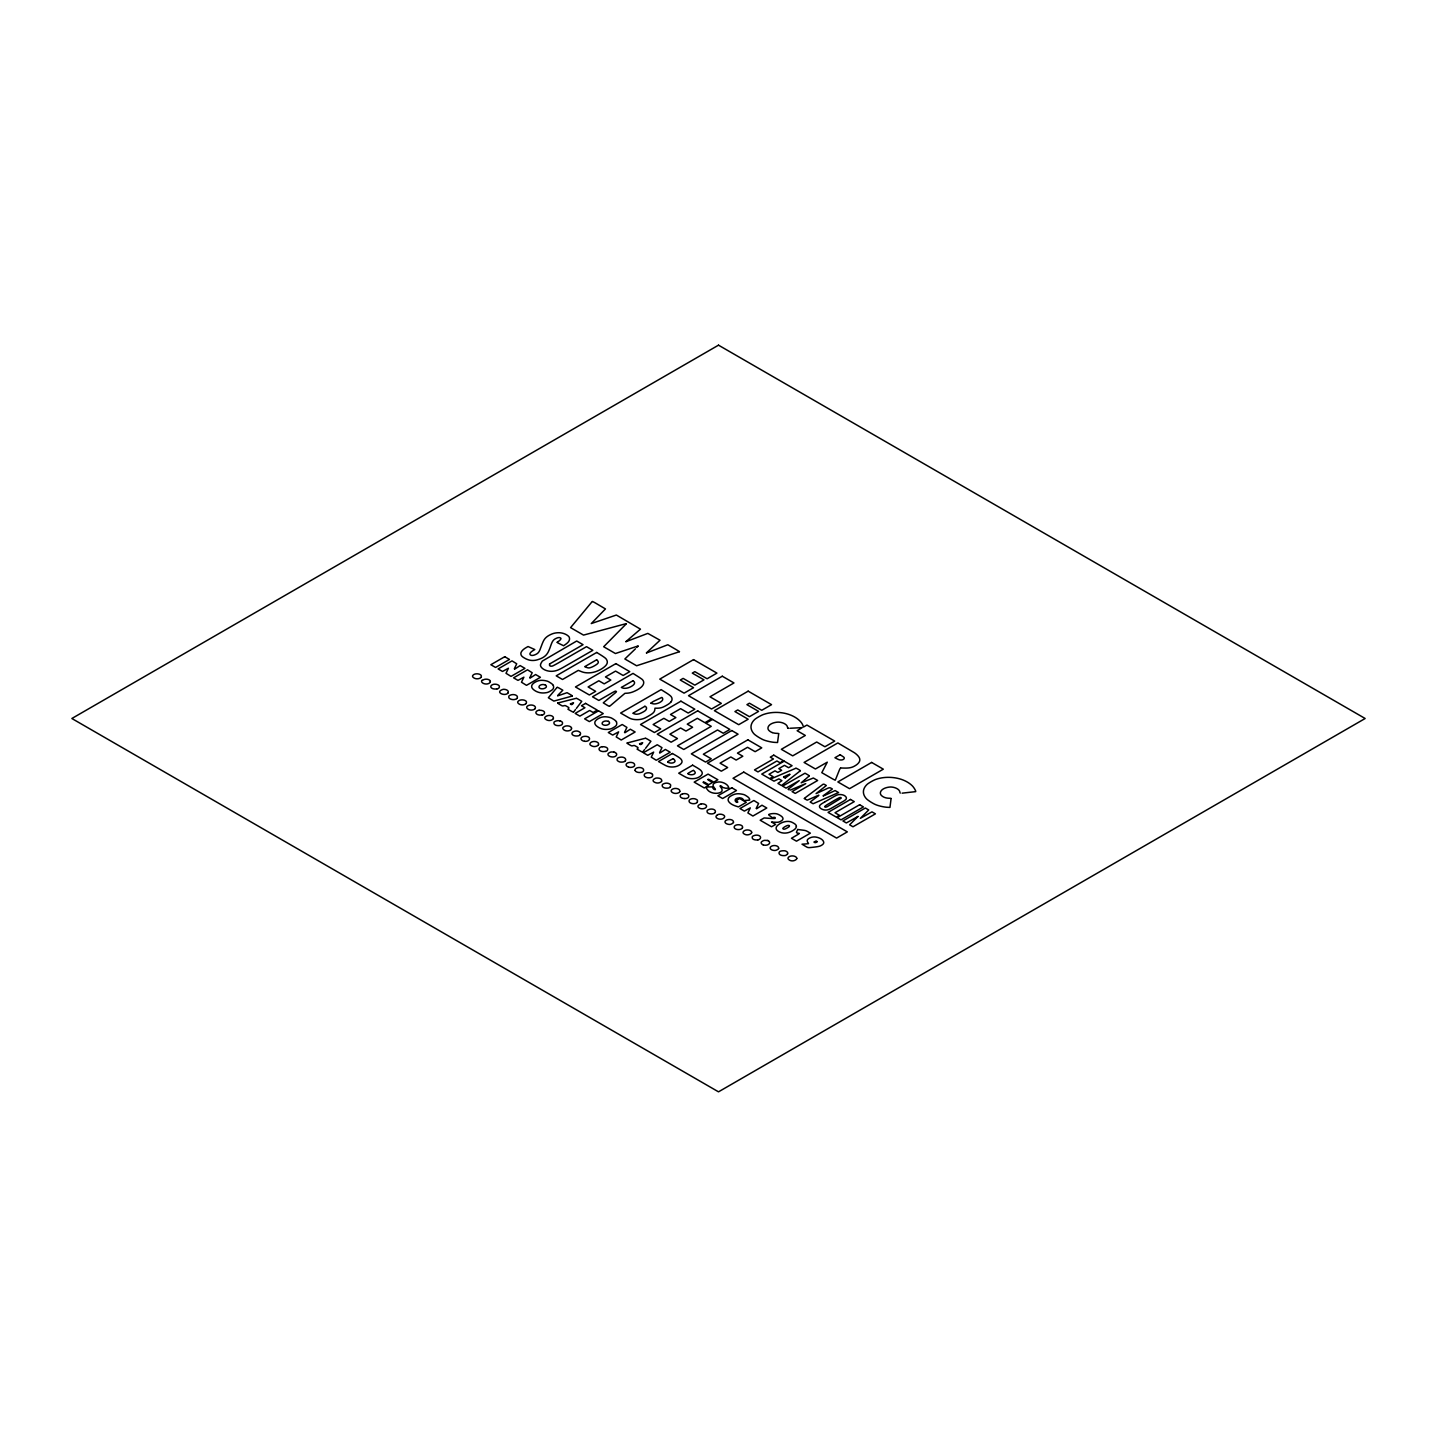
<?xml version="1.0" encoding="UTF-8"?>
<svg xmlns="http://www.w3.org/2000/svg" width="1437" height="1437" viewBox="0 0 1437 1437"><rect width="100%" height="100%" fill="white"/><g stroke="black" fill="none" stroke-linecap="round" stroke-linejoin="round"><path stroke-width="1.5" d="M667.756 761.969L667.9 761.682A5.497 3.179 0 0 1 668.528 761.215L670.199 760.245A49.289 28.453 0 0 1 671.295 759.634A32.189 18.591 0 0 1 673.091 758.736M687.964 773.645L688.107 773.34A5.497 3.179 0 0 1 688.736 772.89L690.407 771.92A49.289 28.453 0 0 1 691.502 771.292A32.189 18.591 0 0 1 693.299 770.412M728.775 787.817L728.793 787.763A16.041 9.269 0 0 0 728.038 786.147A11.352 6.556 0 0 0 726.655 784.62A12.52 7.221 0 0 0 724.607 783.309A11.442 6.61 0 0 0 722.182 782.375A7.365 4.257 0 0 0 719.668 781.962A3.898 2.245 0 0 0 718.482 781.997A9.574 5.532 0 0 0 715.698 782.59A4.616 2.676 0 0 0 714.71 783.039A5.982 3.467 0 0 0 713.542 783.991A4.562 2.64 0 0 0 713.093 785.069A7.113 4.095 0 0 0 713.417 786.362A24.375 14.083 0 0 0 714.512 788.051A20.944 12.089 0 0 1 714.925 788.59A12.412 7.167 0 0 1 715.41 789.47M626.388 623.73L603.666 646.74L615.431 653.53L638.1 645.949M646.416 652.901L660.014 640.237L647.818 633.394L626.065 641.656M817.006 841.777L816.934 841.902A5.101 2.946 0 0 1 815.857 842.549L815.156 842.639A2.569 1.491 0 0 1 814.545 842.441A2.03 1.168 0 0 1 813.953 842.028L816.18 840.95A2.892 1.671 0 0 1 816.575 841.184A3.61 2.084 0 0 1 816.934 841.489L817.006 841.633M557.161 642.267L557.376 642.016A26.297 15.178 0 0 1 558.257 641.477A9.448 5.461 0 0 0 559.388 640.686A12.089 6.969 0 0 0 560.34 639.716A10.562 6.089 0 0 0 560.933 638.818L560.933 638.387A1.994 1.15 0 0 0 558.652 637.597A4.311 2.479 0 0 0 557.017 638.01A13.454 7.778 0 0 0 555.167 638.89A9.251 5.353 0 0 0 553.73 639.968A13.849 7.993 0 0 0 552.634 641.351A31.865 18.394 0 0 0 551.61 643.381A214.275 123.708 0 0 0 550.371 646.776A131.072 75.676 0 0 1 548.575 651.248A33.859 19.543 0 0 1 546.725 654.302A19.705 11.37 0 0 1 544.425 656.529A17.495 10.095 0 0 1 541.39 658.326A23.369 13.49 0 0 1 536.863 659.942A9.664 5.586 0 0 1 532.714 660.481A8.478 4.886 0 0 1 528.816 659.942A15.951 9.215 0 0 1 524.972 658.326A29.297 16.921 0 0 1 522.978 657.086A9.7 5.604 0 0 1 521.775 656.008A7.544 4.347 0 0 1 521.128 654.931A12.25 7.077 0 0 1 520.877 653.619A8.658 4.994 0 0 1 521.2 652.218A14.855 8.568 0 0 1 522.188 650.71A17.747 10.239 0 0 1 523.804 649.183A21.268 12.268 0 0 1 525.906 647.764L528.044 646.524L534.78 649.56L533.289 650.458A18.915 10.921 0 0 0 531.762 651.482A11.981 6.916 0 0 0 530.666 652.506A8.568 4.958 0 0 0 530.037 653.44A3.305 1.904 0 0 0 529.966 654.23A2.676 1.545 0 0 0 530.756 655.11A1.976 1.15 0 0 0 532.265 655.434A4.419 2.551 0 0 0 534.348 655.021A13.867 8.011 0 0 0 536.648 653.961A8.442 4.868 0 0 0 538.013 652.919A13.095 7.562 0 0 0 539.055 651.59A36.895 21.304 0 0 0 540.061 649.524L541.551 645.572A149.484 86.31 0 0 1 543.132 641.674A33.141 19.13 0 0 1 544.623 639.106A19.076 11.011 0 0 1 546.419 637.184A19.974 11.532 0 0 1 548.826 635.495A24.088 13.903 0 0 1 551.305 634.256A14.083 8.137 0 0 1 553.73 633.376A11.64 6.718 0 0 1 556.209 632.891A11.119 6.413 0 0 1 558.795 632.729A9.251 5.353 0 0 1 561.598 632.998A11.999 6.934 0 0 1 564.328 633.753A13.238 7.634 0 0 1 568.639 636.393A4.778 2.748 0 0 1 569.034 636.896A8.748 5.047 0 0 1 569.303 637.525A10.831 6.251 0 0 1 569.483 638.226A14.765 8.514 0 0 1 569.519 638.998A12.017 6.934 0 0 1 568.513 641.674A15.484 8.945 0 0 1 567.256 643.022A33.051 19.094 0 0 1 565.352 644.512L563.645 645.752L558.418 643.201A15.717 9.071 0 0 1 557.861 642.896A7.706 4.455 0 0 1 557.269 642.501M809.067 776.034L809.031 776.088A7.401 4.275 0 0 1 808.708 776.411L805.367 779.267M835.472 779.77L839.262 770.304A34.362 19.849 0 0 1 839.98 768.813A7.239 4.185 0 0 1 840.519 768.077M514.32 668.798L516.727 663.804L512.021 660.876L498.1 668.923L502.501 671.456L508.429 668.241L506.022 673.306L511.033 676.396L524.954 668.367L520.122 665.582L514.715 669.121M529.804 677.725L532.193 672.732L527.505 669.804L513.584 677.851L517.985 680.384L523.894 677.186L521.487 682.234L526.499 685.341L540.42 677.294L535.606 674.528L530.181 678.048M624.52 732.421L626.909 727.427L622.221 724.499L608.3 732.529L612.701 735.079L618.628 731.864L616.222 736.93L621.233 740.019L635.136 731.99L630.322 729.206L624.915 732.744M659.565 752.647L661.972 747.653L657.266 744.743L643.345 752.772L647.746 755.305L653.673 752.108L651.266 757.155L656.278 760.263L670.199 752.216L665.367 749.449L659.96 752.97M756.185 808.438L758.592 803.445L753.886 800.517L739.965 808.546L744.366 811.097L750.294 807.881L747.887 812.947L752.898 816.036L766.801 808.007L761.987 805.223L756.58 808.762M576.399 708.387L581.751 701.346L579.291 699.819A33.159 19.148 0 0 0 578.303 699.226A21.124 12.197 0 0 0 576.632 698.382M645.554 748.318L650.907 741.276L648.428 739.732A33.159 19.148 0 0 0 647.44 739.157A21.124 12.197 0 0 0 645.77 738.313M575.518 709.537L573.938 711.584A11.316 6.538 0 0 1 573.668 711.908M644.656 749.467L643.075 751.515A11.316 6.538 0 0 1 642.824 751.82M592.206 601.546L570.579 627.628L583.53 635.1L626.245 623.64M636.807 647.494L638.046 646.255M635.459 648.805L624.861 658.972L636.609 665.762L679.45 651.715M625.867 641.656L640.471 629.155L616.365 615.036L591.272 623.568L605.462 608.929L595.583 603.109A49.074 28.327 0 0 0 593.715 602.085A22.543 13.023 0 0 0 592.547 601.51M804.9 779.68L801.181 782.824L813.36 778.01L817.653 780.489L795.218 793.422L792.074 791.607L805.744 783.632L790.332 790.099M609.917 706.052L624.915 693.335L627.161 693.191A10.382 5.999 0 0 0 629.298 692.921A13.364 7.724 0 0 0 631.436 692.4A18.807 10.867 0 0 0 633.717 691.556A43.092 24.878 0 0 0 636.322 690.353A28.165 16.256 0 0 0 640.525 687.73A17.334 10.005 0 0 0 643.04 684.928A13.041 7.526 0 0 0 643.686 682.18A10.113 5.838 0 0 0 642.447 679.683A5.91 3.413 0 0 0 641.908 679.198A93.333 53.887 0 0 0 637.327 676.126L633.016 673.414L592.511 696.801L598.834 700.448L612.611 692.508A37.128 21.429 0 0 1 614.515 691.502A5.173 2.982 0 0 1 615.557 691.089L616.437 691.538A2.982 1.724 0 0 1 616.06 692.167A32.332 18.663 0 0 1 614.767 693.335L603.289 702.837L606.252 704.669A90.118 52.037 0 0 0 607.743 705.549A11.568 6.682 0 0 0 608.677 706.034A3.844 2.227 0 0 0 609.306 706.285M800.193 770.897L781.53 785.518L777.92 783.434L781.908 780.632L778.872 778.872L774.004 781.171L770.412 779.088L795.721 768.31M804.469 798.271L822.7 784.53A4.796 2.766 0 0 1 823.096 784.261L823.85 784.189A2.191 1.275 0 0 1 824.371 784.386A23.639 13.651 0 0 1 825.215 784.853L825.628 785.087A26.818 15.484 0 0 1 826.329 785.518L816.09 793.619L827.586 788.356A9.358 5.407 0 0 1 829.023 787.817L829.975 787.799A3.592 2.084 0 0 1 831.071 788.23L832.4 789.003L823.509 795.541A3.072 1.778 0 0 0 823.203 795.847M557.089 687.371L548.359 697.753L553.838 701.094L572.16 696.083M737.576 802.277L736.983 802.349A2.209 1.275 0 0 1 736.067 801.936A4.67 2.694 0 0 1 735.187 800.355A5.012 2.892 0 0 1 735.457 799.403A3.628 2.102 0 0 1 737.522 798.164A5.622 3.251 0 0 1 739.193 797.912A4.239 2.443 0 0 1 740.63 797.984A3.395 1.958 0 0 1 742.731 798.936A4.437 2.569 0 0 1 743.216 799.726A3.521 2.03 0 0 0 743.432 800.175L743.791 800.373A1.832 1.06 0 0 0 744.474 800.427A70.359 40.613 0 0 0 746.36 800.373A29.441 16.993 0 0 0 747.491 800.301A20.082 11.604 0 0 0 749.342 800.14L749.611 800.068A6.844 3.952 0 0 0 749.575 799.152A11.568 6.682 0 0 0 749.378 798.667A8.514 4.922 0 0 0 748.426 797.427A11.837 6.844 0 0 0 747.635 796.781A27.554 15.915 0 0 0 746.539 796.026A40.29 23.261 0 0 0 745.174 795.182A6.395 3.682 0 0 0 744.222 794.733A5.263 3.036 0 0 0 743.216 794.427A21.357 12.322 0 0 0 741.654 794.104A13.795 7.975 0 0 0 738.941 793.781A7.67 4.419 0 0 0 734.361 794.356A13.184 7.616 0 0 0 732.152 795.272A20.693 11.945 0 0 0 730.373 796.296A9.43 5.443 0 0 0 729.206 797.266A7.85 4.527 0 0 0 728.487 798.289A10.58 6.107 0 0 0 728.164 799.457A8.622 4.976 0 0 0 728.559 801.307A12.286 7.095 0 0 0 730.104 803.121A14.963 8.64 0 0 0 732.672 804.792A19.651 11.352 0 0 0 736.067 806.157L738.402 806.911L746.288 802.349L739.66 798.523L735.87 800.714L736.965 801.361A7.041 4.06 0 0 1 737.45 801.666L737.72 801.936M557.718 703.034L575.303 698.544A6.179 3.557 0 0 1 576.345 698.346M570.435 703.807L570.723 703.699A8.784 5.065 0 0 0 571.225 703.555L571.854 703.358A21.645 12.484 0 0 0 572.465 703.16L573.525 702.801L572.986 703.573A17.136 9.897 0 0 1 572.411 704.31L571.513 704.615A2.371 1.365 0 0 1 570.848 704.346A4.886 2.82 0 0 1 570.471 704.112L570.471 704.112M639.591 743.737L639.878 743.63A8.784 5.065 0 0 0 640.363 743.486L641.01 743.288A21.645 12.484 0 0 0 641.62 743.073L642.68 742.713L642.123 743.504A17.136 9.897 0 0 1 641.567 744.222L640.686 744.546A2.371 1.365 0 0 1 640.004 744.276A4.886 2.82 0 0 1 639.627 744.025L639.573 743.989M715.285 789.614L714.333 789.524A4.006 2.317 0 0 1 713.47 788.877A8.82 5.083 0 0 1 712.932 788.123L712.249 786.883L709.411 786.937A25.794 14.891 0 0 0 708.315 786.973A17.298 9.987 0 0 0 706.519 787.099L706.393 787.135M646.542 652.955L667.828 644.764L676.001 649.506A117.654 67.934 0 0 1 677.851 650.638L679.45 651.626M573.417 712.033L573.094 712.051A4.545 2.623 0 0 1 572.213 711.692L567.956 709.231L568.567 708.495A4.419 2.551 0 0 0 568.872 708.028L568.818 707.705A2.138 1.239 0 0 0 568.423 707.345A56.169 32.44 0 0 0 565.837 705.854A2.138 1.239 0 0 0 565.208 705.621L564.651 705.585A4.419 2.551 0 0 0 563.825 705.765A3.934 2.263 0 0 1 562.981 705.944L562.532 705.926A2.856 1.653 0 0 1 561.705 705.621A112.876 65.168 0 0 1 560.017 704.651A36.895 21.304 0 0 1 559.047 704.076A18.807 10.849 0 0 1 558.292 703.573A25.399 14.675 0 0 1 557.718 703.142M642.573 751.964L642.231 751.964A4.545 2.623 0 0 1 641.369 751.605L637.094 749.162L637.723 748.426A4.419 2.551 0 0 0 638.01 747.958L637.992 747.671A2.138 1.239 0 0 0 637.561 747.276A56.169 32.44 0 0 0 634.974 745.767A2.138 1.239 0 0 0 634.364 745.534L633.933 745.498A4.419 2.551 0 0 0 632.981 745.695A3.934 2.263 0 0 1 632.136 745.857L631.687 745.857A2.856 1.653 0 0 1 630.861 745.534A112.876 65.168 0 0 1 629.155 744.582A36.895 21.304 0 0 1 628.203 744.007A18.807 10.849 0 0 1 627.43 743.504A25.399 14.675 0 0 1 626.855 743.073L644.441 738.474A6.179 3.557 0 0 1 645.5 738.259M840.789 767.951L841.04 767.933A2.892 1.671 0 0 0 841.615 768.005A50.008 28.866 0 0 0 845.549 768.094A17.208 9.933 0 0 0 848.62 767.933A9.987 5.766 0 0 0 851.189 767.466A10.921 6.305 0 0 0 853.542 766.586A23.495 13.562 0 0 0 855.967 765.202A16.849 9.718 0 0 0 858.877 762.508A12.035 6.951 0 0 0 859.793 759.652A14.047 8.101 0 0 0 858.607 756.616A27.393 15.807 0 0 0 855.374 753.437A22.525 13.005 0 0 0 854.117 752.557L837.861 742.929L804.073 762.436L815.426 768.993L827.281 762.167L821.802 772.675L831.825 778.441A51.463 29.71 0 0 0 833.747 779.483A25.884 14.945 0 0 0 834.987 780.075M557.843 695.759L559.352 695.31A81.927 47.295 0 0 0 560.879 694.807L567.076 692.688L569.896 694.322A75.514 43.595 0 0 1 571.243 695.113A9.179 5.299 0 0 1 571.962 695.616A2.317 1.347 0 0 1 572.267 695.921M790.278 728.254L802.169 727.625L797.14 730.732L805.331 735.457L781.333 749.306L792.703 755.862L816.701 742.013L824.91 746.755L834.699 741.097L806.911 725.056L803.481 727.05L802.96 725.523A20.908 12.071 0 0 0 802.295 724.05A26.656 15.394 0 0 0 801.289 722.542A30.087 17.37 0 0 0 799.924 721.015A37.775 21.806 0 0 0 798.253 719.488A30.626 17.693 0 0 0 791.14 715.285A26.135 15.088 0 0 0 782.321 712.86A24.195 13.975 0 0 0 763.963 714.315A17.028 9.825 0 0 0 761.538 715.321A49.774 28.74 0 0 0 756.024 718.482A15.825 9.143 0 0 0 754.335 719.847A25.237 14.568 0 0 0 751.946 723.08A24.16 13.939 0 0 0 751.551 729.96A26.513 15.304 0 0 0 753.545 733.319A17.118 9.879 0 0 0 755.413 735.061A51.804 29.908 0 0 0 761.826 739.067A18.825 10.867 0 0 0 764.753 740.324A26.046 15.035 0 0 0 767.304 741.079A31.865 18.394 0 0 0 770.106 741.726A29.351 16.939 0 0 0 772.855 742.193A14.873 8.586 0 0 0 775.261 742.408L777.543 742.516L778.728 733.66M902.113 793.17L915.692 791.625A6.413 3.7 0 0 0 915.477 790.548A43.182 24.932 0 0 0 913.339 787.045A22.974 13.256 0 0 0 912.046 785.59A31.452 18.16 0 0 0 904.987 780.83A26.962 15.573 0 0 0 895.808 777.974A24.77 14.298 0 0 0 885.803 777.417A23.746 13.705 0 0 0 876.372 779.213A17.028 9.825 0 0 0 873.947 780.219A49.774 28.74 0 0 0 868.433 783.381A15.825 9.143 0 0 0 866.745 784.746A25.237 14.568 0 0 0 864.355 787.979A24.16 13.939 0 0 0 863.96 794.859A26.513 15.304 0 0 0 865.954 798.218A17.118 9.879 0 0 0 867.822 799.96A51.804 29.908 0 0 0 874.217 803.966A18.825 10.867 0 0 0 877.163 805.205A26.046 15.035 0 0 0 879.713 805.977A31.865 18.394 0 0 0 882.516 806.624A29.351 16.939 0 0 0 885.264 807.091A14.873 8.586 0 0 0 887.653 807.307L889.952 807.414L891.102 798.523M788.931 728.29L787.979 728.29M785.105 777.974L784.836 777.92A10.76 6.215 0 0 1 783.632 777.219L783.596 777.201M789.111 825.449L788.895 825.413A6.808 3.934 0 0 0 788.23 825.413A1.868 1.078 0 0 0 787.602 825.485A4.113 2.371 0 0 0 786.919 825.7A7.149 4.131 0 0 0 786.129 826.059A21.286 12.286 0 0 0 783.83 827.425A5.964 3.449 0 0 0 783.057 828.125A2.461 1.419 0 0 0 782.806 828.664L783.758 829.221A2.479 1.437 0 0 0 784.71 829.077A6.107 3.521 0 0 0 785.931 828.61A22.435 12.951 0 0 0 787.422 827.82A27.393 15.825 0 0 0 788.428 827.209A5.694 3.287 0 0 0 789.003 826.76A2.766 1.599 0 0 0 789.308 826.383A1.868 1.078 0 0 0 789.398 826.024A6.808 3.934 0 0 0 789.326 825.646M703.555 781.962L704.058 782.105A6.359 3.664 0 0 1 704.848 782.464A66.91 38.637 0 0 1 706.178 783.219L708.71 784.674L712.501 782.482L709.968 781.027A66.91 38.637 0 0 1 708.675 780.255A6.359 3.664 0 0 1 708.046 779.806L707.812 779.501M708.297 779.231L708.836 779.375A7.095 4.095 0 0 1 709.644 779.77A77.796 44.924 0 0 1 711.081 780.578L713.758 782.123L717.871 779.752L708.082 774.094L694.179 782.123L704.292 787.961L708.405 785.59L705.549 783.937A89.579 51.714 0 0 1 704.058 783.057A7.868 4.545 0 0 1 703.358 782.572A1.832 1.06 0 0 1 703.088 782.249M651.015 703.232L651.159 703.286A14.963 8.64 0 0 0 652.829 703.753A4.006 2.317 0 0 0 655.074 703.896A8.245 4.76 0 0 0 657.643 703.358A10.813 6.233 0 0 0 660.104 702.262A12.556 7.257 0 0 0 662.026 700.771A4.814 2.784 0 0 0 662.565 699.945A7.311 4.221 0 0 0 662.691 698.957A6.592 3.808 0 0 0 662.439 698.059A2.515 1.455 0 0 0 661.792 697.43L653.584 701.31A50.582 29.207 0 0 0 652.039 702.28A63.551 36.697 0 0 0 650.925 703.034M788.985 789.811L788.105 789.308L799.241 780.614L786.075 788.141L782.59 786.129L805.007 773.196L807.199 774.453A47.493 27.429 0 0 1 808.366 775.154A4.562 2.623 0 0 1 808.905 775.549L809.085 775.854M688.107 773.878L688.143 773.896A5.137 2.964 0 0 0 690.155 774.615A4.167 2.407 0 0 0 692.4 774.669A3.682 2.138 0 0 0 695.185 772.962A2.155 1.239 0 0 0 695.167 772.441A11.065 6.377 0 0 0 694.143 770.915A4.024 2.335 0 0 0 693.478 770.412M667.9 762.203L667.936 762.221A5.137 2.964 0 0 0 669.947 762.939A4.167 2.407 0 0 0 672.193 763.011A3.682 2.138 0 0 0 674.977 761.287A2.155 1.239 0 0 0 674.959 760.766A11.065 6.377 0 0 0 673.935 759.257A4.024 2.335 0 0 0 673.27 758.736M825.036 806.947L825.862 807.091A2.874 1.653 0 0 0 827.263 806.66L841.202 798.164A3.395 1.958 0 0 0 841.148 797.804L840.735 797.535A3.431 1.976 0 0 0 839.98 797.517L839.37 797.679A86.418 49.9 0 0 0 835.31 799.87L827.64 804.397A40.721 23.513 0 0 0 825.862 805.546A10.005 5.766 0 0 0 825 806.229L824.874 806.678M768.759 814.653L768.867 814.923A3.718 2.138 0 0 0 769.19 815.264A11.478 6.628 0 0 0 769.729 815.713L771.364 816.97A24.052 13.885 0 0 1 771.705 817.258A3.934 2.263 0 0 0 772.1 817.545L772.837 817.635A3.718 2.155 0 0 0 773.393 817.473A2.766 1.599 0 0 1 773.914 817.33L774.759 817.384A2.299 1.329 0 0 1 775.19 817.581L775.172 818.389A6.664 3.844 0 0 1 773.052 818.533A66.928 38.637 0 0 1 769.478 818.336L764.161 817.958L760.173 820.222L771.543 826.778L775.657 824.407L771.489 822.018L774.345 822.198A24.483 14.136 0 0 0 776.663 822.287A5.173 2.982 0 0 0 778.207 822.18A4.221 2.443 0 0 0 779.501 821.82A12.915 7.454 0 0 0 780.974 821.102A8.047 4.634 0 0 0 782.195 820.222A5.012 2.892 0 0 0 782.914 818.282A7.239 4.185 0 0 0 782.393 817.24A8.065 4.652 0 0 0 781.423 816.27A18.196 10.508 0 0 0 778.135 814.33A5.82 3.359 0 0 0 776.627 813.827A6.646 3.844 0 0 0 774.669 813.576A10.903 6.305 0 0 0 772.405 813.629A10.149 5.856 0 0 0 770.304 813.953A4.042 2.335 0 0 0 768.867 814.474M787.835 728.2A8.73 5.029 0 0 1 787.512 727.427A14.478 8.353 0 0 1 787.386 726.942A8.371 4.832 0 0 0 786.614 725.38A9.951 5.748 0 0 0 784.943 723.961A10.4 6.017 0 0 0 782.572 722.865A10.059 5.802 0 0 0 779.788 722.218A6.251 3.61 0 0 0 777.884 722.128A10.167 5.874 0 0 0 775.746 722.362A11.424 6.592 0 0 0 771.705 723.619A10.31 5.946 0 0 0 769.496 725.092A10.67 6.161 0 0 0 768.22 726.906A9.861 5.694 0 0 0 768.023 728.793A7.526 4.347 0 0 0 768.957 730.463A11.532 6.664 0 0 0 770.466 731.684A9.071 5.245 0 0 0 772.208 732.547M772.334 732.583A8.568 4.958 0 0 0 774.489 733.139A9.071 5.245 0 0 0 776.86 733.355A6.969 4.024 0 0 1 777.507 733.391A4.113 2.371 0 0 1 778.531 733.517M900.245 793.098A8.748 5.047 0 0 1 899.903 792.326A14.514 8.388 0 0 1 899.796 791.841A8.371 4.832 0 0 0 899.005 790.278A9.951 5.748 0 0 0 897.353 788.859A10.4 6.017 0 0 0 894.982 787.763A10.059 5.802 0 0 0 892.197 787.117A6.251 3.61 0 0 0 890.293 787.027A10.167 5.874 0 0 0 888.156 787.26A11.424 6.592 0 0 0 884.114 788.518A10.31 5.946 0 0 0 881.905 789.991A10.67 6.161 0 0 0 880.63 791.805A9.861 5.694 0 0 0 880.432 793.691A7.526 4.347 0 0 0 881.348 795.362A11.532 6.664 0 0 0 882.875 796.583A9.071 5.245 0 0 0 884.617 797.445A8.568 4.958 0 0 0 886.898 798.038A9.071 5.245 0 0 0 889.269 798.253A6.969 4.024 0 0 1 889.916 798.289A4.113 2.371 0 0 1 890.94 798.415M670.792 702.136A11.334 6.538 0 0 0 671.78 697.735A10.49 6.053 0 0 0 670.145 695.616A34.757 20.064 0 0 0 668.959 694.7A50.582 29.207 0 0 0 667.397 693.604A101.793 58.773 0 0 0 665.439 692.347L661.128 689.634L620.622 713.039L628.58 717.602A21.627 12.484 0 0 0 630.16 718.392A8.406 4.85 0 0 0 631.418 718.877A11.227 6.484 0 0 0 635.19 719.578A12.789 7.383 0 0 0 640.058 719.434A11.873 6.862 0 0 0 643.65 718.518A15.789 9.107 0 0 0 644.962 717.979A26.872 15.52 0 0 0 646.506 717.189A101.219 58.432 0 0 0 648.554 716.039A60.911 35.171 0 0 0 651.554 714.189A15.789 9.107 0 0 0 653.332 712.716A10.418 6.017 0 0 0 654.338 711.315A14.262 8.227 0 0 0 654.805 709.698L654.967 708.172L656.799 708.207A11.694 6.754 0 0 0 659.278 708.082A8.442 4.886 0 0 0 661.451 707.651A11.694 6.754 0 0 0 663.643 706.824A36.41 21.034 0 0 0 666.247 705.459A58.468 33.77 0 0 0 667.864 704.489A24.555 14.172 0 0 0 669.085 703.663A17.603 10.167 0 0 0 670.037 702.909A14.172 8.173 0 0 0 670.792 702.136M796.098 768.22A17.28 9.969 0 0 1 797.517 768.885A29.836 17.226 0 0 1 799.223 769.855A17.28 9.969 0 0 1 800.373 770.681M823.329 795.9A64.126 37.021 0 0 0 826.634 794.499L835.095 790.566L838.561 792.559L813.108 803.75L810.163 802.044L816.593 797.104A73.018 42.158 0 0 0 818.874 795.236A13.885 8.011 0 0 0 818.282 795.38L807.217 800.158L805.618 799.349A12.699 7.329 0 0 1 805.025 799.026A5.838 3.359 0 0 1 804.271 798.505M728.541 788.015A4.095 2.371 0 0 1 727.876 788.123A7.077 4.095 0 0 1 726.924 788.194A18.915 10.921 0 0 1 725.703 788.23L722.416 787.368A5.497 3.179 0 0 0 721.23 786.075A2.443 1.419 0 0 0 720.53 785.77M720.045 786.021A7.778 4.491 0 0 0 720.494 786.829A12.161 7.023 0 0 0 720.853 787.296A11.945 6.898 0 0 1 721.661 788.536A10.975 6.341 0 0 1 722.039 789.793A8.82 5.083 0 0 1 721.949 790.943A3.592 2.066 0 0 1 721.374 791.787A5.838 3.377 0 0 1 718.841 792.99A7.185 4.149 0 0 1 715.41 793.296A8.604 4.958 0 0 1 711.854 792.649A9.825 5.676 0 0 1 708.944 791.176A11.011 6.359 0 0 1 707.884 790.188A25.722 14.855 0 0 1 706.86 788.877A36.482 21.07 0 0 1 706.088 787.602M808.42 843.591A10.652 6.143 0 0 1 806.642 843.842A25.094 14.496 0 0 1 805.367 843.968L802.008 844.184L804.828 845.926A43.308 25.004 0 0 0 807.001 847.165A2.748 1.581 0 0 0 808.277 847.561A4.203 2.425 0 0 0 809.893 847.579A157.98 91.214 0 0 0 814.258 847.111A45.265 26.135 0 0 0 817.348 846.68A10.957 6.323 0 0 0 819.395 846.231A7.239 4.185 0 0 0 820.94 845.621A10.939 6.323 0 0 0 822.359 844.74A7.598 4.383 0 0 0 823.221 843.896A5.353 3.09 0 0 0 823.67 843.034A5.892 3.395 0 0 0 823.67 842.1A10.724 6.197 0 0 0 823.239 841.04A9.305 5.371 0 0 0 821.695 839.37A12.125 7.005 0 0 0 819.126 837.969A11.101 6.413 0 0 0 816.09 837.106A6.215 3.592 0 0 0 813.198 836.999A5.892 3.395 0 0 0 811.438 837.34A9.269 5.353 0 0 0 808.277 838.903A5.712 3.287 0 0 0 807.45 839.855A3.988 2.299 0 0 0 807.253 840.573A10.508 6.071 0 0 0 807.396 841.525A12.035 6.951 0 0 0 808.492 843.483M557.628 695.688A11.999 6.934 0 0 1 558.364 694.772A30.554 17.639 0 0 1 558.975 694.125L562.819 690.227L560.143 688.682A57.606 33.249 0 0 0 558.849 687.964A9.718 5.604 0 0 0 557.987 687.551A3.682 2.138 0 0 0 557.394 687.353M480.856 677.474A4.976 2.874 0 0 0 481.323 675.911A3.718 2.155 0 0 0 480.407 674.707A4.688 2.712 0 0 0 475.952 673.881A4.006 2.317 0 0 0 473.905 674.51A5.281 3.054 0 0 0 472.881 675.372A3.323 1.922 0 0 0 472.575 676.27A3.646 2.102 0 0 0 473.024 677.186A6.987 4.024 0 0 0 474.21 678.084A4.365 2.515 0 0 0 476.527 678.785A4.06 2.335 0 0 0 480.838 677.474M490.268 681.497A4.832 2.802 0 0 1 489.837 682.629A3.934 2.281 0 0 1 486.927 683.976A4.167 2.407 0 0 1 485.005 683.886A4.545 2.623 0 0 1 483.245 683.311A5.245 3.018 0 0 1 482.006 682.324A4.76 2.748 0 0 1 481.593 681.174A3.323 1.922 0 0 1 482.131 680.168M482.67 680.312A4.167 2.407 0 0 1 487.341 679.27A4.167 2.407 0 0 1 490.394 681.569M497.058 688.97A3.521 2.03 0 0 0 498.423 688.377A3.88 2.245 0 0 0 499.214 687.461A6.107 3.521 0 0 0 499.322 686.311A3.682 2.12 0 0 0 498.423 685.126A4.76 2.748 0 0 0 493.987 684.246A4.347 2.497 0 0 0 491.005 687.407A4.347 2.497 0 0 0 496.933 688.808M507.728 693.245A4.598 2.658 0 0 0 507.566 690.514A4.598 2.658 0 0 0 503.255 689.329L502.842 689.455A7.383 4.257 0 0 0 501.028 690.209A5.155 2.982 0 0 0 500.022 691.017A3.413 1.976 0 0 0 500.004 692.742A5.263 3.036 0 0 0 503.417 694.358A3.826 2.209 0 0 0 507.8 693.281M542.216 715.033A3.521 2.03 0 0 0 543.581 714.44A3.88 2.245 0 0 0 544.354 713.524A6.107 3.521 0 0 0 544.479 712.375A3.682 2.12 0 0 0 543.563 711.189A4.76 2.748 0 0 0 539.126 710.327M542.072 714.872A4.347 2.497 0 0 1 536.163 713.47A4.347 2.497 0 0 1 539.073 710.183M559.855 720.853A4.58 2.658 0 0 0 555.454 721.248A10.364 5.982 0 0 0 554.61 721.643A2.012 1.168 0 0 0 553.999 722.38A10.975 6.341 0 0 0 553.946 723.009A5.281 3.054 0 0 0 554.269 724.068A4.06 2.335 0 0 0 556.622 725.451A5.012 2.892 0 0 0 558.418 725.631A4.634 2.676 0 0 0 560.214 725.434A3.521 2.03 0 0 0 561.58 724.841A3.88 2.245 0 0 0 562.352 723.925A6.107 3.521 0 0 0 562.478 722.775A3.844 2.209 0 0 0 561.651 721.608A4.221 2.425 0 0 0 559.855 720.853M571.459 728.092A6.287 3.628 0 0 1 571.459 728.918A3.646 2.102 0 0 1 571.1 729.637A3.395 1.958 0 0 1 570.363 730.194A4.904 2.838 0 0 1 569.25 730.643A4.311 2.497 0 0 1 567.381 730.912A3.934 2.263 0 0 1 565.549 730.661A4.473 2.587 0 0 1 564.005 729.924A6.287 3.628 0 0 1 562.999 728.81A4.976 2.874 0 0 1 562.783 728.2A2.102 1.221 0 0 1 562.909 727.679A2.982 1.724 0 0 1 563.394 727.176A14.424 8.335 0 0 1 564.418 726.529A3.754 2.173 0 0 1 566.376 725.919A4.311 2.497 0 0 1 571.585 728.11M584.625 741.294A3.808 2.191 0 0 0 588.793 740.271A5.047 2.91 0 0 0 589.242 737.828A3.7 2.138 0 0 0 587.014 736.516A5.137 2.964 0 0 0 585.254 736.337A4.616 2.676 0 0 0 582.793 736.75A3.916 2.263 0 0 0 581.123 739.247A4.886 2.82 0 0 0 584.625 741.294M605.372 751.497A3.521 2.03 0 0 0 606.737 750.904A3.88 2.245 0 0 0 607.51 749.988A6.107 3.521 0 0 0 607.635 748.839A3.682 2.12 0 0 0 606.719 747.635A4.76 2.748 0 0 0 602.283 746.773M605.228 751.335A4.347 2.497 0 0 1 599.319 749.934A4.347 2.497 0 0 1 602.229 746.647M613.958 752.09A4.293 2.479 0 0 1 615.144 752.503M614.012 752.18A5.083 2.928 0 0 0 612.557 751.982A7.508 4.347 0 0 0 611.569 751.964A2.263 1.311 0 0 0 610.851 752.054A2.497 1.437 0 0 0 610.186 752.287A10.095 5.82 0 0 0 608.659 753.15A3.036 1.742 0 0 0 608.264 753.545A2.497 1.437 0 0 0 608.067 753.94A5.209 3.018 0 0 0 608.013 754.443A4.185 2.407 0 0 0 608.641 755.628A4.85 2.802 0 0 0 612.288 756.958A3.826 2.209 0 0 0 614.317 756.742A3.431 1.976 0 0 0 615.377 756.275A4.94 2.856 0 0 0 616.168 755.593A5.191 3 0 0 0 616.599 754.766A4.293 2.479 0 0 0 616.599 753.958A3.88 2.245 0 0 0 616.132 753.222A4.113 2.371 0 0 0 615.234 752.611M628.598 767.089A3.108 1.796 0 0 0 630.627 767.394A5.784 3.341 0 0 0 631.885 767.25A4.347 2.515 0 0 0 633.142 766.891A3.503 2.012 0 0 0 634.04 766.316A3.79 2.191 0 0 0 634.543 765.58A5.676 3.287 0 0 0 634.615 764.682A5.461 3.143 0 0 0 634.202 763.748A3.646 2.102 0 0 0 632.029 762.562A4.994 2.892 0 0 0 630.412 762.4A4.527 2.605 0 0 0 627.987 762.813A4.006 2.317 0 0 0 626.227 765.292A4.58 2.64 0 0 0 627.448 766.568A7.49 4.329 0 0 0 628.508 767.071M635.064 770.43A4.311 2.497 0 0 1 639.016 767.52A4.311 2.497 0 0 1 643.632 770.088A5.73 3.305 0 0 1 643.345 771.094A3.305 1.904 0 0 1 641.261 772.334A5.317 3.072 0 0 1 639.555 772.495A4.85 2.802 0 0 1 637.507 772.226A4.149 2.389 0 0 1 635.154 770.43M651.464 773.537A4.311 2.497 0 0 0 645.375 773.447A4.922 2.838 0 0 0 644.854 773.842A3.197 1.85 0 0 0 644.315 774.651A6.987 4.042 0 0 0 644.243 775.19A4.401 2.533 0 0 0 646.596 777.507A4.401 2.533 0 0 0 651.212 777.327A5.784 3.341 0 0 0 651.859 776.95A2.03 1.168 0 0 0 652.272 776.627A2.73 1.581 0 0 0 652.488 776.196A13.436 7.76 0 0 0 652.649 774.812A2.874 1.671 0 0 0 652.506 774.345A2.371 1.365 0 0 0 652.147 773.95A6.682 3.862 0 0 0 651.5 773.519M684.713 798.559A5.317 3.072 0 0 0 686.419 798.397A3.305 1.904 0 0 0 688.503 797.158A5.73 3.305 0 0 0 688.772 796.152A4.922 2.838 0 0 0 688.269 794.895A3.97 2.299 0 0 0 684.856 793.619A4.778 2.766 0 0 0 682.683 793.871M684.713 798.505A4.311 2.479 0 0 1 680.33 796.637A4.311 2.479 0 0 1 682.611 793.781M717.314 814.923A4.329 2.497 0 0 1 719.254 814.258A4.437 2.569 0 0 1 723.368 814.995A4.006 2.317 0 0 1 724.499 816.036A2.892 1.671 0 0 1 724.607 816.737A5.461 3.161 0 0 1 724.248 817.527A5.784 3.341 0 0 1 723.547 818.264A3.88 2.245 0 0 1 720.817 819.162A4.329 2.497 0 0 1 716.255 817.402A5.353 3.09 0 0 1 716.021 816.737A2.892 1.671 0 0 1 716.111 816.162A3.143 1.814 0 0 1 716.542 815.623A6.987 4.042 0 0 1 717.35 815.066M757.928 839.873A3.664 2.12 0 0 0 760.209 838.561A5.173 2.982 0 0 0 760.55 837.537A4.634 2.676 0 0 0 759.922 836.208A3.79 2.191 0 0 0 756.006 835.166A5.119 2.964 0 0 0 753.742 835.723A10.364 5.982 0 0 0 752.916 836.118A2.012 1.168 0 0 0 752.287 836.855A10.975 6.341 0 0 0 752.234 837.502A5.389 3.108 0 0 0 752.503 838.472A3.592 2.084 0 0 0 754.551 839.729A5.676 3.287 0 0 0 756.239 839.962A4.311 2.497 0 0 0 757.928 839.855M763.281 844.92A4.077 2.353 0 0 0 768.813 844.148A4.76 2.748 0 0 0 769.603 842.351A3.323 1.922 0 0 0 769.226 841.633A3.826 2.209 0 0 0 768.364 841.022M763.298 844.902A4.437 2.551 0 0 1 761.394 843.465A5.299 3.072 0 0 1 761.179 842.8A2.82 1.635 0 0 1 761.287 842.226A3.233 1.868 0 0 1 761.736 841.669A8.281 4.778 0 0 1 763.37 840.681A2.353 1.347 0 0 1 764.718 840.376A7.508 4.347 0 0 1 765.705 840.394A5.083 2.928 0 0 1 767.142 840.591M767.286 840.34A4.437 2.551 0 0 1 768.544 840.789M787.548 853.883A4.024 2.317 0 0 0 786.919 851.764A5.658 3.269 0 0 0 785.68 851.045A2.389 1.383 0 0 0 785.015 850.848A2.892 1.671 0 0 0 784.225 850.776A11.191 6.449 0 0 0 783.093 850.776A7.472 4.311 0 0 0 781.297 850.973A3.179 1.832 0 0 0 780.057 851.405A2.838 1.635 0 0 0 779.321 852.087A5.443 3.143 0 0 0 779.07 853.039A5.012 2.892 0 0 0 779.411 854.063A4.06 2.335 0 0 0 781.8 855.428A5.281 3.054 0 0 0 783.614 855.608A10.975 6.341 0 0 0 784.728 855.59A2.012 1.168 0 0 0 785.985 855.231A10.364 5.982 0 0 0 786.704 854.746A6.484 3.736 0 0 0 787.189 854.314A4.473 2.587 0 0 0 787.53 853.865M783.596 776.86A2.928 1.688 0 0 1 784.045 776.663A7.185 4.149 0 0 0 784.512 776.483L787.26 775.244A28.075 16.202 0 0 1 788.177 774.83A16.4 9.466 0 0 1 789.667 774.274M785.464 777.884A6.323 3.646 0 0 0 785.895 777.561A14.496 8.371 0 0 1 786.273 777.237L788.338 775.693A24.16 13.939 0 0 0 789.003 775.19A13.705 7.921 0 0 0 789.883 774.381M549.545 664.002L549.545 664.9A9.682 5.586 0 0 0 549.617 665.6L550.443 666.121A5.874 3.395 0 0 0 551.467 666.175A1.94 1.114 0 0 0 552.67 665.942A35.009 20.208 0 0 0 554.826 664.864A158.932 91.752 0 0 0 558.706 662.726L586.512 646.668L592.834 650.314L563.771 667.055A75.963 43.864 0 0 1 559.137 669.498A15.556 8.981 0 0 1 556.047 670.666A11.37 6.574 0 0 1 552.796 671.259A8.82 5.101 0 0 1 549.814 671.241A10.849 6.269 0 0 1 546.814 670.648A11.712 6.754 0 0 1 544.138 669.552A12.089 6.987 0 0 1 542.072 668.079A13.184 7.616 0 0 1 541.013 666.804A8.155 4.706 0 0 1 540.528 665.6A8.586 4.958 0 0 1 540.617 664.325A15.897 9.179 0 0 1 541.246 662.87L542.306 661.092L576.704 641.01L583.045 644.674L549.545 664.002M797.715 829.49L797.194 830.568A79.376 45.822 0 0 0 796.565 831.951A2.838 1.635 0 0 0 796.511 832.526L796.834 832.849A3.036 1.76 0 0 0 797.679 833.101L799.349 833.424L798.379 834.178A49.505 28.578 0 0 1 797.122 834.969A103.59 59.815 0 0 1 795.577 835.885L791.446 838.274L796.493 841.184L810.378 833.155L808.097 831.843A30.967 17.873 0 0 0 806.606 831.035A4.958 2.856 0 0 0 805.564 830.64A6.431 3.718 0 0 0 804.289 830.352A71.203 41.116 0 0 0 801.756 830.011L797.715 829.49M857.961 816.45L849.626 824.838L853.003 826.778L875.42 813.845L871.972 811.851L860.368 818.336L868.702 809.965L865.325 808.007L842.908 820.958L846.357 822.952L857.961 816.45M824.658 801.972L822.718 803.139A21.86 12.61 0 0 0 820.437 804.738A5.245 3.018 0 0 0 820.276 808.079A8.263 4.778 0 0 0 822.97 809.588A5.532 3.197 0 0 0 824.533 809.965A4.868 2.802 0 0 0 826.67 810.001A5.461 3.143 0 0 0 828.682 809.498A22.579 13.041 0 0 0 831.466 808.169L843.375 801.289A19.292 11.137 0 0 0 845.603 799.69A4.688 2.712 0 0 0 846.339 798.505A5.479 3.161 0 0 0 845.836 796.781A9.7 5.604 0 0 0 844.938 795.918A4.509 2.605 0 0 0 844.489 795.613A6.035 3.485 0 0 0 843.178 795.038A6.682 3.862 0 0 0 839.962 794.535A4.994 2.874 0 0 0 838.436 794.661A4.58 2.64 0 0 0 837.196 795.02A15.933 9.197 0 0 0 835.687 795.685A57.354 33.123 0 0 0 833.37 796.942L824.658 801.972M718.5 345.167L71.85 718.5L718.5 1091.833L1365.15 718.5L718.5 345.167M504.746 656.709L490.843 664.72L495.585 667.451L509.47 659.439L504.746 656.709M596.714 652.452L556.209 675.839L562.514 679.485L578.303 670.378L581.464 671.636A11.137 6.431 0 0 0 586.206 672.767A12.969 7.49 0 0 0 591.559 672.624A17.262 9.969 0 0 0 597.056 671.151A28.956 16.723 0 0 0 602.211 668.492A28.111 16.22 0 0 0 605.354 665.978A14.532 8.388 0 0 0 607.025 663.535A11.891 6.862 0 0 0 607.186 661.128A14.083 8.137 0 0 0 605.929 658.721A6.682 3.862 0 0 0 605.318 658.128A40.523 23.387 0 0 0 604.169 657.248A53.42 30.842 0 0 0 602.66 656.206A87.908 50.762 0 0 0 600.882 655.056L596.714 652.452M596.642 659.799L584.715 666.678L586.188 667.271A8.838 5.101 0 0 0 588.11 667.864L588.541 667.918A2.353 1.365 0 0 0 589.691 667.81A9.592 5.532 0 0 0 591.146 667.361A15.573 8.981 0 0 0 592.87 666.624A35.656 20.585 0 0 0 594.81 665.582A24.465 14.136 0 0 0 597.056 664.092A6.484 3.736 0 0 0 598.133 662.834A4.221 2.443 0 0 0 598.187 661.667A6.916 4.006 0 0 0 597.307 660.409L596.642 659.799M615.88 663.625L575.465 686.958L589.368 694.987L595.672 691.341L588.092 686.958L598.834 680.761L604.205 683.868L610.833 680.042L605.462 676.935L615.575 671.097L623.137 675.48L629.783 671.654L615.88 663.625M585.577 703.376L581.464 705.747L584.931 707.74L575.159 713.399L579.883 716.129L589.673 710.471L593.14 712.483L597.253 710.112L585.577 703.376M633.016 680.725L621.359 687.443L622.419 687.892A3.592 2.066 0 0 0 624.251 688.305A6.287 3.628 0 0 0 626.514 688.179A9.125 5.263 0 0 0 628.975 687.533A14.891 8.586 0 0 0 633.232 685.09A8.371 4.832 0 0 0 634.31 683.743A5.784 3.341 0 0 0 634.507 682.503A4.006 2.317 0 0 0 633.843 681.425L633.016 680.725M598.51 710.848L584.625 718.859L589.368 721.608L603.253 713.578L598.51 710.848M693.55 659.619L659.763 679.126L684.084 693.155L693.55 687.694L680.294 680.042L683.132 678.39L694.825 685.144L703.968 679.845L692.293 673.109L694.825 671.654L707.13 678.767L716.919 673.109L693.55 659.619M644.926 706.285L632.855 713.255L634.04 713.722A7.149 4.131 0 0 0 635.082 714.045A3.197 1.85 0 0 0 636.034 714.207A3.485 2.012 0 0 0 637.022 714.189A9.43 5.443 0 0 0 638.279 714.009A5.946 3.431 0 0 0 639.95 713.524A29.045 16.759 0 0 0 644.243 711.333A9.556 5.514 0 0 0 645.536 710.327A7.472 4.311 0 0 0 646.524 708.315A5.982 3.449 0 0 0 646.363 707.381A2.335 1.347 0 0 0 645.752 706.753L644.926 706.285M722.29 676.216L688.503 695.706L711.549 709.016L721.338 703.376L709.968 696.801L733.966 682.952L722.29 676.216M680.922 701.184L640.507 724.517L654.41 732.529L660.715 728.882L653.134 724.517L663.876 718.32L669.247 721.41L675.875 717.584L670.504 714.494L680.617 708.657L688.179 713.039L694.825 709.195L680.922 701.184M697.663 710.848L657.248 734.181L671.133 742.193L677.456 738.546L669.876 734.181L680.617 727.984L685.97 731.074L692.616 727.248L687.245 724.158L697.34 718.32L704.92 722.685L711.549 718.859L697.663 710.848M748.174 691.161L714.387 710.668L738.708 724.697L748.174 719.236L734.918 711.566L737.756 709.932L749.449 716.686L758.592 711.387L746.917 704.651L749.449 703.196L761.754 710.291L771.543 704.651L748.174 691.161M712.501 719.416L705.872 723.242L711.243 726.332L677.456 745.839L683.761 749.485L717.548 729.978L723.242 733.265L729.87 729.439L712.501 719.416M672.408 753.509L658.505 761.52L662.331 763.73A74.598 43.074 0 0 0 665.475 765.436A13.508 7.796 0 0 0 667.702 766.37A7.544 4.365 0 0 0 669.75 766.837A10.49 6.053 0 0 0 672.139 766.999A9.323 5.389 0 0 0 676.522 766.37A9.933 5.73 0 0 0 678.426 765.598A11.658 6.736 0 0 0 681.443 763.173A7.383 4.257 0 0 0 681.749 760.371A12.717 7.347 0 0 0 680.689 758.844A9.825 5.676 0 0 0 679.988 758.197A28.201 16.274 0 0 0 678.911 757.407A37.739 21.789 0 0 0 677.563 756.527A60.031 34.668 0 0 0 675.983 755.557L672.408 753.509M731.756 730.535L691.341 753.868L705.549 762.077L711.243 758.79L703.34 754.227L738.079 734.181L731.756 730.535M692.616 765.167L678.713 773.196L682.539 775.405A74.598 43.074 0 0 0 685.683 777.112A13.508 7.796 0 0 0 687.91 778.046A7.544 4.365 0 0 0 689.958 778.513A10.49 6.053 0 0 0 692.347 778.674A9.323 5.389 0 0 0 696.729 778.028A9.933 5.73 0 0 0 698.633 777.273A11.658 6.736 0 0 0 701.651 774.848A7.383 4.257 0 0 0 701.957 772.028A12.717 7.347 0 0 0 700.897 770.501A9.825 5.676 0 0 0 700.196 769.855A28.201 16.274 0 0 0 699.118 769.064A37.739 21.789 0 0 0 697.771 768.184A60.031 34.668 0 0 0 696.191 767.232L692.616 765.167M747.869 739.821L707.453 763.155L721.338 771.184L727.661 767.538L720.081 763.155L730.822 756.958L736.175 760.065L742.821 756.239L737.45 753.132L747.545 747.294L755.126 751.677L761.754 747.851L747.869 739.821M743.755 772.1L733.032 778.297L836.585 838.094L847.327 831.879L743.755 772.1M773.753 755.143L770.286 757.155L773.447 758.97L754.497 769.909L757.964 771.92L776.914 760.981L780.075 762.796L783.542 760.784L773.753 755.143M731.756 787.763L717.871 795.793L722.613 798.523L736.498 790.512L731.756 787.763M784.171 761.161L761.754 774.094L769.657 778.656L773.124 776.645L769.011 774.274L775.01 770.825L777.866 772.459L781.656 770.268L778.8 768.633L784.494 765.346L788.59 767.717L792.074 765.705L784.171 761.161M840.142 754.73L834.933 757.73L837.106 758.844A24.339 14.065 0 0 0 838.274 759.401A5.999 3.467 0 0 0 839.154 759.724A3.646 2.102 0 0 0 839.962 759.904A3.916 2.263 0 0 0 842.1 759.868A2.982 1.724 0 0 0 843.878 758.97A3.862 2.227 0 0 0 844.237 758.251A2.838 1.635 0 0 0 844.202 757.784A2.443 1.419 0 0 0 843.95 757.371A5.353 3.09 0 0 0 843.393 756.868A39.086 22.561 0 0 0 842.262 756.113L840.142 754.73M871.63 762.436L837.861 781.944L849.536 788.679L883.324 769.172L871.63 762.436M850.488 799.439L828.071 812.39L836.28 817.114L839.424 815.3L835.005 812.749L854.279 801.63L850.488 799.439M859.631 804.72L837.214 817.671L841.004 819.862L863.421 806.911L859.631 804.72M701.274 803.894L701.13 803.93A7.383 4.257 0 0 0 699.316 804.702A5.065 2.928 0 0 0 698.328 805.492A3.485 2.012 0 0 0 698.274 807.217A4.652 2.694 0 0 0 699.208 807.989A5.676 3.269 0 0 0 700.286 808.474A3.61 2.084 0 0 0 702.639 808.762A5.173 2.982 0 0 0 703.932 808.564A3.628 2.084 0 0 0 705.082 808.133A4.958 2.874 0 0 0 706.483 806.624A3.485 2.012 0 0 0 706.465 805.834A4.06 2.353 0 0 0 705.854 804.989A4.616 2.658 0 0 0 703.178 803.912A4.329 2.497 0 0 0 701.561 803.858L701.274 803.894M545.18 684.892L545.054 684.856A12.52 7.221 0 0 0 544.12 684.641A3.754 2.173 0 0 0 540.653 685A4.149 2.389 0 0 0 539.468 685.844A4.67 2.694 0 0 0 539.001 686.94A3.108 1.796 0 0 0 541.12 688.718A3.557 2.048 0 0 0 543.186 688.736A4.185 2.407 0 0 0 545.054 688.107A6.88 3.97 0 0 0 545.844 687.551A3.143 1.814 0 0 0 546.276 687.012A2.91 1.671 0 0 0 546.365 686.437A5.353 3.09 0 0 0 546.15 685.772A8.478 4.904 0 0 0 545.844 685.287L545.18 684.892M608.336 721.338L608.21 721.302A12.52 7.221 0 0 0 607.276 721.105A3.754 2.173 0 0 0 603.809 721.464A4.149 2.389 0 0 0 602.606 722.308A4.67 2.694 0 0 0 602.139 723.404A3.108 1.796 0 0 0 604.258 725.164A3.557 2.048 0 0 0 606.342 725.2A4.185 2.407 0 0 0 608.192 724.571A6.88 3.97 0 0 0 609.001 723.997A3.143 1.814 0 0 0 609.432 723.458A2.91 1.671 0 0 0 609.522 722.901A5.353 3.09 0 0 0 609.306 722.236A8.478 4.904 0 0 0 609.001 721.751L608.336 721.338M553.317 685.485A6.61 3.808 0 0 0 553.137 685.09A3.539 2.048 0 0 0 552.796 684.659A16.777 9.682 0 0 0 552.131 684.066A20.747 11.981 0 0 0 551.269 683.401A25.632 14.801 0 0 0 550.281 682.737A44.08 25.453 0 0 0 548.88 681.874A8.388 4.85 0 0 0 547.874 681.389A6.017 3.467 0 0 0 546.886 681.048A14.46 8.353 0 0 0 545.521 680.725A13.059 7.544 0 0 0 542.575 680.348A7.598 4.383 0 0 0 539.935 680.455A8.029 4.634 0 0 0 537.474 681.084A15.753 9.089 0 0 0 534.995 682.27A12.861 7.419 0 0 0 532.48 684.335A8.442 4.868 0 0 0 531.672 686.563A8.963 5.173 0 0 0 532.714 688.808A15.376 8.873 0 0 0 535.462 690.963A14.154 8.173 0 0 0 537.761 692.041A10.059 5.802 0 0 0 540.204 692.706A9.358 5.407 0 0 0 542.773 692.957A10.76 6.215 0 0 0 545.485 692.796A15.699 9.053 0 0 0 546.922 692.562A4.958 2.856 0 0 0 547.928 692.275A6.538 3.772 0 0 0 548.916 691.862A38.889 22.453 0 0 0 550.335 691.071A23.297 13.454 0 0 0 551.97 690.011A7.419 4.275 0 0 0 552.94 689.113A6.305 3.628 0 0 0 553.425 688.161A13.49 7.778 0 0 0 553.586 686.958A9.448 5.461 0 0 0 553.568 686.509A15.879 9.161 0 0 0 553.317 685.485M616.455 721.949A6.61 3.808 0 0 0 616.293 721.554A3.539 2.048 0 0 0 615.952 721.123A16.777 9.682 0 0 0 615.287 720.53A20.747 11.981 0 0 0 614.425 719.847A25.632 14.801 0 0 0 613.419 719.183A44.08 25.453 0 0 0 612.036 718.338A8.388 4.85 0 0 0 611.03 717.853A6.017 3.467 0 0 0 610.024 717.512A14.46 8.353 0 0 0 608.677 717.189A13.059 7.544 0 0 0 605.713 716.812A7.598 4.383 0 0 0 603.091 716.919A8.029 4.634 0 0 0 600.612 717.548A15.753 9.089 0 0 0 598.133 718.734A12.861 7.419 0 0 0 595.619 720.799A8.442 4.868 0 0 0 594.828 723.027A8.963 5.173 0 0 0 595.852 725.272A15.376 8.873 0 0 0 598.618 727.427A14.154 8.173 0 0 0 600.9 728.505A10.059 5.802 0 0 0 603.342 729.17A9.358 5.407 0 0 0 605.929 729.403A10.76 6.215 0 0 0 608.623 729.242A15.699 9.053 0 0 0 610.078 729.008A4.958 2.856 0 0 0 611.084 728.739A6.538 3.772 0 0 0 612.072 728.308A38.889 22.453 0 0 0 613.491 727.535A23.297 13.454 0 0 0 615.126 726.475A7.419 4.275 0 0 0 616.078 725.577A6.305 3.628 0 0 0 616.581 724.625A13.49 7.778 0 0 0 616.742 723.422A9.448 5.461 0 0 0 616.707 722.973A15.879 9.161 0 0 0 616.455 721.949M796.349 826.329A7.149 4.131 0 0 0 795.829 824.892A6.017 3.467 0 0 0 794.966 824.048A19.777 11.406 0 0 0 791.661 822.144A5.892 3.395 0 0 0 790.188 821.659A6.323 3.646 0 0 0 787.799 821.407A8.317 4.814 0 0 0 785.231 821.659A10.903 6.287 0 0 0 782.59 822.413A17.945 10.364 0 0 0 780.004 823.652A15.879 9.161 0 0 0 777.058 826.006A8.568 4.958 0 0 0 776.142 828.43A7.311 4.221 0 0 0 777.399 830.64A10.49 6.053 0 0 0 780.596 832.4A8.155 4.706 0 0 0 783.452 833.029A7.454 4.311 0 0 0 786.416 832.975A9.502 5.479 0 0 0 789.452 832.239A18.178 10.49 0 0 0 792.47 830.82A19.902 11.478 0 0 0 794.679 829.293A9.987 5.766 0 0 0 795.972 827.784A7.508 4.329 0 0 0 796.349 826.329M516.709 698.562A4.473 2.587 0 0 0 517.41 697.179A4.76 2.748 0 0 0 516.763 695.777A4.149 2.407 0 0 0 512.632 694.61A4.904 2.82 0 0 0 510.297 695.167A10.364 5.982 0 0 0 509.47 695.58A2.012 1.168 0 0 0 508.86 696.298A10.975 6.341 0 0 0 508.788 696.945A8.281 4.778 0 0 0 508.86 697.538A3.018 1.742 0 0 0 509.452 698.382A7.419 4.275 0 0 0 510.099 698.813A4.832 2.784 0 0 0 512.362 699.55A4.006 2.317 0 0 0 516.727 698.58M525.852 703.627A5.389 3.108 0 0 0 526.463 702.082A3.646 2.102 0 0 0 525.655 700.843A4.598 2.658 0 0 0 521.164 699.927A4.06 2.353 0 0 0 519.062 700.573A5.281 3.054 0 0 0 518.038 701.436A3.323 1.922 0 0 0 517.733 702.334A3.646 2.102 0 0 0 518.182 703.25A6.987 4.024 0 0 0 519.35 704.148A4.437 2.551 0 0 0 521.613 704.848A3.736 2.155 0 0 0 524.038 704.669A4.149 2.389 0 0 0 525.852 703.627M534.995 708.71A4.832 2.802 0 0 0 535.408 707.561A4.419 2.551 0 0 0 532.247 705.118A4.419 2.551 0 0 0 527.289 706.232A3.323 1.922 0 0 0 526.75 707.238A4.76 2.748 0 0 0 527.163 708.387A5.245 3.018 0 0 0 528.385 709.375A4.545 2.623 0 0 0 530.145 709.968A4.167 2.407 0 0 0 532.085 710.022A3.934 2.281 0 0 0 534.977 708.71M553.353 718.518A7.311 4.221 0 0 0 553.407 717.961A4.814 2.784 0 0 0 552.724 716.524A3.862 2.227 0 0 0 548.449 715.518A4.904 2.82 0 0 0 546.204 716.255A6.089 3.521 0 0 0 545.126 717.099A3.179 1.832 0 0 0 545.126 718.805A6.143 3.557 0 0 0 547.677 720.278A3.521 2.03 0 0 0 549.203 720.512A3.251 1.886 0 0 0 550.712 720.332A4.994 2.892 0 0 0 552.113 719.775A7.275 4.203 0 0 0 552.76 719.344A3.036 1.76 0 0 0 553.353 718.518M580.279 734.594A5.173 3 0 0 0 580.512 733.588A7.383 4.257 0 0 0 580.422 733.05A3.664 2.12 0 0 0 580.207 732.601A3.269 1.886 0 0 0 579.829 732.205A4.796 2.766 0 0 0 579.291 731.846A8.011 4.616 0 0 0 578.231 731.325A3.018 1.742 0 0 0 576.183 731.02A6.628 3.826 0 0 0 574.908 731.182A4.329 2.497 0 0 0 571.998 733.93A4.329 2.497 0 0 0 576.417 735.995A5.281 3.054 0 0 0 578.159 735.852A3.413 1.958 0 0 0 580.279 734.594M598.493 744.582A7.239 4.185 0 0 0 598.564 744.025A4.275 2.461 0 0 0 596.499 741.851A4.275 2.461 0 0 0 592.206 741.779A4.562 2.64 0 0 0 590.284 743.109A5.245 3.018 0 0 0 589.942 743.809A3.143 1.814 0 0 0 590.427 745.067A6.233 3.61 0 0 0 592.762 746.306A3.521 2.03 0 0 0 595.888 746.36A5.227 3.018 0 0 0 597.343 745.785A5.802 3.341 0 0 0 597.936 745.39A3.036 1.76 0 0 0 598.493 744.582M625.436 760.658A5.245 3.036 0 0 0 625.167 758.467A4.006 2.317 0 0 0 622.149 757.137A4.455 2.569 0 0 0 620.137 757.245A6.7 3.88 0 0 0 618.772 757.586A3.233 1.868 0 0 0 617.281 758.7A5.407 3.125 0 0 0 617.102 759.508A7.329 4.239 0 0 0 617.156 760.083A3.036 1.742 0 0 0 617.766 760.909A7.436 4.293 0 0 0 619.149 761.718A3.036 1.742 0 0 0 620.586 762.059A7.329 4.239 0 0 0 621.574 762.095A5.281 3.054 0 0 0 623.299 761.933A3.413 1.958 0 0 0 625.436 760.658M661.631 781.027A8.173 4.706 0 0 0 661.667 780.435A5.568 3.215 0 0 0 661.361 779.501A3.521 2.03 0 0 0 659.349 778.279A5.64 3.251 0 0 0 657.715 778.046A7.508 4.347 0 0 0 656.709 778.046A2.263 1.311 0 0 0 655.99 778.135A2.497 1.437 0 0 0 655.344 778.351A10.382 5.999 0 0 0 654.518 778.782A5.353 3.09 0 0 0 653.512 779.572A3.539 2.048 0 0 0 653.404 781.315A4.293 2.479 0 0 0 654.32 782.069A6.969 4.024 0 0 0 655.883 782.752A3.646 2.102 0 0 0 657.463 783.003A3.323 1.922 0 0 0 659.026 782.824A5.335 3.072 0 0 0 660.499 782.231A6.071 3.503 0 0 0 661.11 781.836A2.748 1.581 0 0 0 661.631 781.027M670.289 786.883A7.472 4.311 0 0 0 670.612 785.841A11.191 6.449 0 0 0 670.63 785.195A2.892 1.671 0 0 0 670.504 784.728A2.389 1.383 0 0 0 670.163 784.351A6.017 3.467 0 0 0 669.552 783.937A5.047 2.91 0 0 0 668.223 783.381A3.79 2.191 0 0 0 665.241 783.291A5.622 3.233 0 0 0 663.75 783.758A10.364 5.982 0 0 0 662.924 784.171A2.012 1.168 0 0 0 662.313 784.907A10.975 6.341 0 0 0 662.241 785.536A5.281 3.054 0 0 0 662.565 786.596A4.06 2.335 0 0 0 664.936 787.979A5.012 2.892 0 0 0 666.714 788.159A5.443 3.143 0 0 0 668.349 788.015A2.838 1.635 0 0 0 669.534 787.602A3.179 1.832 0 0 0 670.289 786.883M679.773 791.446A6.269 3.61 0 0 0 679.755 790.619A4.257 2.461 0 0 0 676.917 788.572A4.257 2.461 0 0 0 672.498 789.164A5.227 3.018 0 0 0 671.51 790.009A3.521 2.03 0 0 0 671.6 791.823A6.215 3.592 0 0 0 672.714 792.685A4.527 2.623 0 0 0 673.791 793.152A4.042 2.335 0 0 0 676.324 793.386A4.347 2.515 0 0 0 677.581 793.152A4.706 2.712 0 0 0 678.677 792.721A3.395 1.958 0 0 0 679.414 792.146A3.7 2.138 0 0 0 679.773 791.446M697.322 802.08A13.436 7.76 0 0 0 697.484 800.696A2.874 1.671 0 0 0 697.34 800.229A2.371 1.365 0 0 0 696.981 799.834A6.682 3.862 0 0 0 696.334 799.403A4.311 2.497 0 0 0 690.209 799.331A4.922 2.838 0 0 0 689.688 799.726A3.197 1.85 0 0 0 689.149 800.535A6.987 4.042 0 0 0 689.095 801.074A4.401 2.533 0 0 0 691.431 803.391A4.401 2.533 0 0 0 696.047 803.229A5.784 3.341 0 0 0 696.694 802.834A2.03 1.168 0 0 0 697.107 802.511A2.73 1.581 0 0 0 697.322 802.08M715.069 812.498A5.173 2.982 0 0 0 715.392 811.474A4.634 2.676 0 0 0 714.782 810.145A3.79 2.191 0 0 0 710.848 809.085A5.119 2.964 0 0 0 708.585 809.642A10.364 5.982 0 0 0 707.758 810.055A2.012 1.168 0 0 0 707.148 810.791A10.975 6.341 0 0 0 707.076 811.42A5.389 3.108 0 0 0 707.345 812.39A3.592 2.084 0 0 0 709.393 813.665A5.676 3.287 0 0 0 711.081 813.899A4.311 2.497 0 0 0 712.788 813.791A3.664 2.12 0 0 0 715.069 812.498M733.463 822.323A7.239 4.167 0 0 0 733.445 821.766A4.994 2.874 0 0 0 732.816 820.617A3.754 2.173 0 0 0 729.565 819.503A4.868 2.82 0 0 0 727.517 819.755A4.473 2.587 0 0 0 725.577 820.743A3.754 2.173 0 0 0 725.038 822.126A4.113 2.371 0 0 0 726.098 823.473A5.317 3.072 0 0 0 728.415 824.317A4.976 2.874 0 0 0 729.493 824.443A2.102 1.221 0 0 0 730.373 824.371A2.982 1.724 0 0 0 731.253 824.084A14.424 8.335 0 0 0 732.385 823.509A6.233 3.61 0 0 0 732.996 823.096A2.443 1.419 0 0 0 733.463 822.323M742.48 827.694A6.987 4.042 0 0 0 742.48 826.598A3.197 1.85 0 0 0 741.941 825.79A4.922 2.838 0 0 0 741.384 825.413A3.988 2.299 0 0 0 740.037 824.91A4.473 2.587 0 0 0 736.75 824.91A3.988 2.299 0 0 0 734.505 826.203A4.473 2.587 0 0 0 734.505 828.089A3.988 2.299 0 0 0 736.75 829.4A4.473 2.587 0 0 0 740.037 829.4A3.988 2.299 0 0 0 741.384 828.88A4.922 2.838 0 0 0 741.941 828.502A3.197 1.85 0 0 0 742.48 827.694M751.623 832.688A3.215 1.85 0 0 0 751.623 831.915A4.311 2.497 0 0 0 747.797 829.957A4.311 2.497 0 0 0 743.45 831.538A5.173 2.982 0 0 0 743.073 832.239A3.161 1.814 0 0 0 743.558 833.478A6.197 3.575 0 0 0 745.426 834.556A3.161 1.814 0 0 0 747.581 834.843A5.191 3 0 0 0 748.803 834.646A4.455 2.569 0 0 0 750.078 834.178A5.083 2.946 0 0 0 751.066 833.496A4.706 2.712 0 0 0 751.623 832.688M778.62 848.405A7.508 4.347 0 0 0 778.603 847.848A4.562 2.64 0 0 0 777.615 846.429A4.077 2.353 0 0 0 772.926 845.71A4.509 2.605 0 0 0 770.879 846.662A3.88 2.245 0 0 0 770.214 847.686A4.329 2.497 0 0 0 773.286 850.327A5.299 3.072 0 0 0 774.435 850.453A2.82 1.635 0 0 0 775.441 850.399A3.233 1.868 0 0 0 776.393 850.129A8.281 4.778 0 0 0 778.1 849.195A2.353 1.347 0 0 0 778.62 848.405M796.763 858.356A5.281 3.054 0 0 0 796.529 857.673A4.185 2.425 0 0 0 795.38 856.614A4.473 2.587 0 0 0 791.212 856.003A4.042 2.335 0 0 0 789.344 856.614A5.335 3.072 0 0 0 788.32 857.476A3.323 1.922 0 0 0 788.015 858.374A3.646 2.102 0 0 0 788.464 859.29A6.969 4.024 0 0 0 789.631 860.188A4.275 2.461 0 0 0 790.943 860.709A3.557 2.048 0 0 0 793.925 860.655A4.976 2.874 0 0 0 795.272 860.098A8.766 5.065 0 0 0 796.17 859.488A3.287 1.886 0 0 0 796.637 858.931A2.802 1.617 0 0 0 796.763 858.356"/></g></svg>
